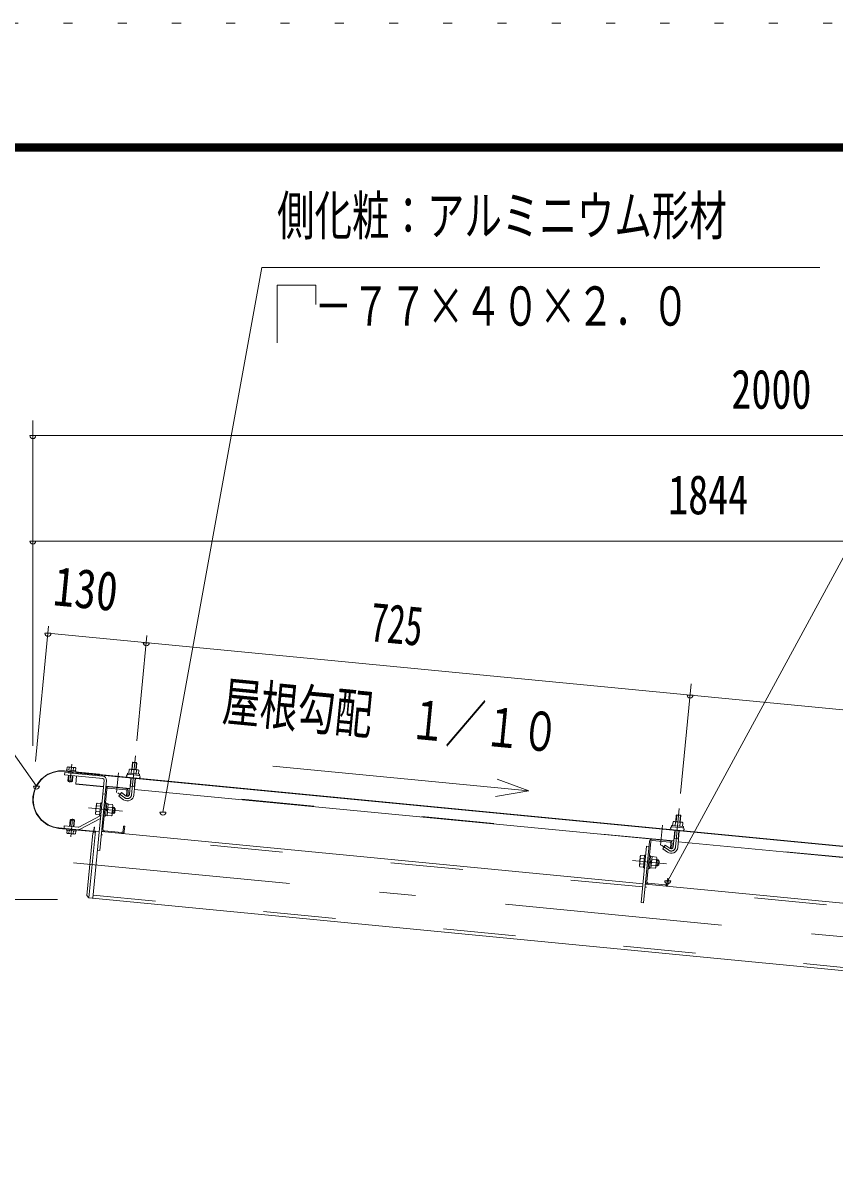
# Model space of a CAD drawing. Units: millimetres, scale not verified. Extents: x -25848 to 25858, y -10500 to 10500.
# Drawn here: x 16004 to 18697, y 6675 to 10500 of the extents above; entities that cross this region are included whole.
import ezdxf
from ezdxf.enums import TextEntityAlignment as Align

# ---------------------------------------------------------------- set-up
doc = ezdxf.new("R2010")
doc.units = ezdxf.units.MM
doc.header["$LTSCALE"] = 60
for name, pattern in [('USER2', [10, 4, -6]), ('USER3', [24, 12, -5, 2, -5]), ('USER4', [3, 0.5, -2.5])]:
    doc.linetypes.add(name, pattern=pattern)
for name, color, linetype, lineweight in [('0-6_2-02BOLD', 7, 'Continuous', 18), ('0-7_2-12HIDDEN', 3, 'USER2', 18), ('0-8_2-22CENTER', 3, 'USER3', 18), ('0-9_2-42THIN', 4, 'Continuous', 18), ('0-A_2-52DIM', 3, 'Continuous', 18), ('0-C_F-F1PAPER', 5, 'Continuous', 18), ('0-D_F-E_J_ADD', 5, 'USER4', 18)]:
    doc.layers.add(name, color=color, linetype=linetype, lineweight=lineweight)
doc.styles.add('ＭＳ ゴシック', font='')
doc.styles.get('ＭＳ ゴシック').set_extended_font_data('MS Gothic')

msp = doc.modelspace()

# ---------------------------------------------------------------- linework, layer by layer
at = {"layer": '0-6_2-02BOLD'}
for p, q in [((16366.92, 8048.23), (16381.85, 8046.8)), ((20064.99, 7641.83), (16141.38, 8019.63)), ((16150, 8032.84), (16149.17, 8024.14)), ((16155.22, 8014.65), (16155.57, 8018.26)), ((16156.35, 8023.45), (16157.19, 8032.15)), ((16170.5, 8016.82), (16170.16, 8013.21)), ((16170.72, 8022.08), (16171.55, 8030.78)), ((16182.59, 8012.01), (16182.95, 8015.62)), ((16182.82, 8014.38), (20064.87, 7640.58)), ((16362, 7997.13), (16356.71, 7942.23)), ((16364.07, 8025.11), (16362.85, 8012.36)), ((16371.64, 7940.79), (16376.93, 7995.69)), ((16379, 8010.81), (16380.23, 8023.56)), ((16152.75, 7988.64), (16167.68, 7987.21)), ((16272.93, 7990.26), (16235.2, 7598.44)), ((16272.92, 7990.25), (16261.87, 7875.47)), ((16282.11, 7960.37), (16269.26, 7826.98)), ((16358.52, 7961.05), (16278.89, 7968.71)), ((16345.2, 7958.31), (16286.47, 7963.97)), ((16374.34, 7968.85), (16359.41, 7970.29)), ((18162.68, 7787.32), (16373.45, 7959.61)), ((16268.53, 7944.59), (16276.49, 7943.83)), ((16352.78, 7953.56), (16351.15, 7936.64)), ((16258.75, 7884.74), (16246.8, 7885.9)), ((16248.6, 7904.57), (16260.55, 7903.42)), ((16279.08, 7887.19), (16284.54, 7891.69)), ((16285.02, 7896.66), (16279.56, 7892.17)), ((16298.08, 7880.96), (16283.64, 7882.35)), ((16285.44, 7901.02), (16299.88, 7899.64)), ((16304.73, 7879.7), (16306.64, 7899.6)), ((16259.52, 7871.94), (16189.44, 7834.38)), ((16193.22, 7827.32), (16260.73, 7863.51)), ((18167, 7838.64), (18168.23, 7851.39)), ((18184.39, 7849.83), (18183.16, 7837.08)), ((16123.15, 7830.25), (16235.63, 7819.43)), ((16235.75, 7820.67), (16123.27, 7831.5)), ((16157.14, 7822.95), (16156.32, 7814.26)), ((16170.68, 7812.89), (16171.51, 7821.58)), ((16264.51, 7819.4), (18060.71, 7646.45)), ((16272.86, 7822.62), (16331.59, 7816.96)), ((18160.87, 7768.5), (18166.15, 7823.4)), ((18181.08, 7821.97), (18175.8, 7767.06)), ((18072.69, 7770.87), (18080.65, 7770.1)), ((18073.42, 7653.26), (18086.26, 7786.64)), ((18090.63, 7790.24), (18149.35, 7784.58)), ((18178.5, 7795.13), (18163.57, 7796.57)), ((19966.83, 7613.6), (18177.61, 7785.89)), ((18052.76, 7730.85), (18064.71, 7729.7)), ((18104.03, 7725.91), (18089.59, 7727.3)), ((18090.49, 7736.64), (18104.94, 7735.25)), ((18062.91, 7711.02), (18050.96, 7712.17)), ((18081.68, 7697.29), (18077.69, 7697.67)), ((18086.82, 7698.56), (18081.84, 7699.04)), ((18083.24, 7713.46), (18088.7, 7717.96)), ((18089.17, 7722.94), (18083.72, 7718.44)), ((18087.79, 7708.62), (18102.24, 7707.24)), ((18110.8, 7725.88), (18108.88, 7705.98)), ((18068.67, 7645.68), (19864.86, 7472.73)), ((18135.74, 7643.24), (18077.02, 7648.89))]:
    msp.add_line(p, q, dxfattribs=at)
for points in [[(16150, 8032.84), (16152.29, 8033.89), (16176.68, 8031.56), (16178.74, 8030.1), (16177.91, 8021.4)], [(16379.74, 8024.86), (16381.85, 8046.8), (16380.72, 8048.16), (16368.28, 8049.36), (16366.92, 8048.23), (16364.81, 8026.31)], [(16141.5, 8020.87), (16257.72, 8009.68), (16257.6, 8008.44)], [(16269.2, 8003.67), (16142.78, 8015.84), (16142.01, 8007.88), (16268.43, 7995.71)], [(16169.4, 8005.24), (16167.68, 7987.21), (16164.96, 7984.96), (16155, 7985.92), (16152.75, 7988.64), (16154.46, 8006.68)], [(16270.82, 7968.36), (16179.24, 7977.17), (16181.83, 8004.05)], [(16354.76, 8013.15), (16355.99, 8025.89), (16358.28, 8026.93), (16386.27, 8024.23), (16388.31, 8022.78), (16387.09, 8010.03)], [(16280.89, 7989.49), (16258.52, 7757.19), (16250.56, 7757.96)], [(16346.37, 7937.51), (16330.5, 7948.83), (16321.79, 7936.62), (16337.66, 7925.3)], [(16351.15, 7936.64), (16347.17, 7937.02), (16348.8, 7953.94)], [(16261.45, 7912.76), (16249.5, 7913.92), (16247.48, 7911.08), (16244.46, 7879.73), (16245.9, 7876.56), (16257.85, 7875.41)], [(16261.59, 7872.55), (16257.62, 7872.93), (16261.69, 7915.24), (16265.67, 7914.86)], [(16273.54, 7871.4), (16277.52, 7871.02), (16281.6, 7913.32), (16277.62, 7913.7)], [(16281.43, 7911.58), (16286.41, 7911.1), (16282.67, 7872.28), (16277.69, 7872.75)], [(16282.74, 7873.01), (16297.18, 7871.62), (16299.2, 7874.45), (16302.22, 7905.81), (16300.78, 7908.97), (16286.34, 7910.36)], [(16301.67, 7900.08), (16306.64, 7899.6), (16310.02, 7895.51), (16308.82, 7883.07), (16304.73, 7879.7), (16299.76, 7880.18)], [(16173.09, 7835.11), (16175.11, 7856.4), (16160.19, 7857.82), (16158.15, 7836.55)], [(16160.19, 7857.82), (16162.91, 7860.07), (16172.86, 7859.12), (16175.11, 7856.4)], [(18191.24, 7836.31), (18192.47, 7849.06), (18190.42, 7850.52), (18162.43, 7853.21), (18160.14, 7852.17), (18158.92, 7839.42)], [(18168.96, 7852.58), (18171.07, 7874.51), (18186.01, 7873.08), (18183.89, 7851.14)], [(18171.07, 7874.51), (18172.44, 7875.64), (18184.88, 7874.44), (18186.01, 7873.08)], [(16186.6, 7833.81), (16140.75, 7838.22), (16139.98, 7830.25), (16185.83, 7825.84)], [(16178.7, 7820.9), (16177.87, 7812.2), (16175.56, 7811.15), (16151.18, 7813.48), (16149.13, 7814.94), (16149.95, 7823.64)], [(16244.11, 7821.37), (16235.93, 7814.62), (16216.01, 7607.82), (16222.76, 7599.64), (20025.67, 7233.46)], [(16222.76, 7599.64), (16244.11, 7821.37), (16256.55, 7820.17)], [(16239.72, 7822.8), (16240.8, 7834), (16239.56, 7834.11), (16238.48, 7822.91)], [(16335.96, 7820.56), (16337.58, 7837.48), (16341.57, 7837.1), (16339.94, 7820.18)], [(18082.28, 7787.02), (18062.68, 7583.47), (18054.72, 7584.23), (18072.69, 7770.87)], [(18150.52, 7763.79), (18134.65, 7775.11), (18125.94, 7762.9), (18141.82, 7751.58)], [(18152.95, 7780.22), (18151.32, 7763.3), (18155.31, 7762.91), (18156.94, 7779.83)], [(18065.61, 7739.04), (18053.65, 7740.19), (18051.63, 7737.36), (18048.61, 7706), (18050.05, 7702.84), (18062, 7701.68)], [(18065.75, 7698.82), (18061.77, 7699.21), (18065.84, 7741.51), (18069.83, 7741.13)], [(18081.68, 7697.29), (18085.76, 7739.59), (18081.77, 7739.98)], [(18085.58, 7737.85), (18090.56, 7737.37), (18086.82, 7698.56)], [(18104.94, 7735.25), (18106.38, 7732.08), (18103.36, 7700.73), (18101.34, 7697.89), (18086.9, 7699.29)], [(18103.91, 7706.45), (18108.88, 7705.98), (18112.98, 7709.35), (18114.18, 7721.79), (18110.8, 7725.88), (18105.83, 7726.36)], [(18144.09, 7646.45), (18145.72, 7663.37), (18141.73, 7663.75), (18140.11, 7646.84)]]:
    msp.add_lwpolyline(points, dxfattribs=at)
for points in [[(16179.1, 8021.29), (16178.71, 8017.3), (16147.6, 8020.27), (16147.98, 8024.25)], [(16350.63, 8009.53), (16351.02, 8013.5), (16390.83, 8009.67), (16390.45, 8005.69)], [(16180.26, 7824.77), (16179.88, 7820.79), (16148.77, 7823.75), (16149.15, 7827.73)], [(18155.17, 7839.78), (18194.99, 7835.94), (18194.6, 7831.96), (18154.79, 7835.8)]]:
    msp.add_lwpolyline(points, close=True, dxfattribs=at)
for centre, radius, start, end in [((16153.16, 8027.98), 5.79, 46.00594, 84.55217), ((16132.33, 7925.56), 95.75, 84.49997, 264.49997), ((16132.33, 7925.56), 94.5, 84.49997, 264.49997), ((16162.47, 8011.54), 21.27, 64.72084, 104.38129), ((16174.71, 8025.93), 5.79, 84.55217, 123.0836), ((16267.95, 7990.73), 5, 354.49998, 84.49997), ((16267.95, 7990.73), 13, 354.49998, 84.49997), ((16352.64, 8004.31), 5, 84.4998, 264.4998), ((16359.46, 8019.6), 7.19, 50.11574, 110.11574), ((16369.69, 7998.84), 26.87, 66.91203, 102.08795), ((16383.71, 8017.26), 7.19, 58.88425, 118.88425), ((16387.48, 8000.95), 5, 264.50061, 84.50061), ((16286.09, 7959.98), 8, 84.4973, 174.4973), ((16286.09, 7959.98), 4, 84.4973, 174.4973), ((16344.82, 7954.32), 4, 354.5092, 84.50122), ((16344.82, 7954.32), 8, 354.50143, 84.50122), ((16350.18, 7942.85), 21.56, 234.5, 354.5), ((16350.18, 7942.85), 6.57, 234.5, 354.5), ((16251.78, 7880.7), 7.19, 133.77223, 174.49905), ((16271.99, 7892.9), 26.15, 153.47365, 195.52446), ((16254.47, 7908.72), 7.19, 174.49905, 215.22588), ((16292.21, 7876.81), 7.19, 354.49905, 35.22588), ((16274.69, 7892.64), 26.15, 333.47365, 15.52446), ((16294.91, 7904.83), 7.19, 313.77223, 354.49905), ((16257.39, 7875.9), 4.5, 298.20261, 313.75566), ((18163.61, 7845.87), 7.19, 50.11574, 110.11574), ((18173.85, 7825.12), 26.87, 66.91203, 102.08795), ((18187.86, 7843.54), 7.19, 58.88425, 118.88425), ((16153.16, 7819.11), 5.79, 264.55217, 303.0836), ((16165.4, 7833.5), 21.27, 244.72084, 284.38129), ((16174.7, 7817.05), 5.79, 226.00594, 264.55217), ((16187.08, 7838.78), 13, 264.49997, 298.1879), ((16187.08, 7838.78), 5, 264.49997, 298.18448), ((16235.99, 7823.15), 3.75, 264.49997, 354.49997), ((16235.99, 7823.15), 2.5, 264.49997, 354.49997), ((16273.24, 7826.6), 8, 174.4973, 264.48845), ((16273.24, 7826.6), 4, 174.4973, 264.48845), ((16331.97, 7820.94), 8, 264.49953, 354.50208), ((16331.97, 7820.94), 4, 264.49953, 354.5092), ((18156.8, 7830.59), 5, 84.4998, 264.4998), ((18191.64, 7827.23), 5, 264.50061, 84.50061), ((18090.24, 7786.26), 8, 84.4973, 174.4973), ((18090.24, 7786.26), 4, 84.4973, 174.4973), ((18154.33, 7769.13), 21.56, 234.5, 354.5), ((18148.97, 7780.6), 4, 354.5092, 84.50122), ((18148.97, 7780.6), 8, 354.50143, 84.50122), ((18154.33, 7769.13), 6.57, 234.5, 354.5), ((18076.15, 7719.17), 26.15, 153.47365, 195.52446), ((18058.63, 7735), 7.19, 174.49905, 215.22588), ((18099.06, 7731.11), 7.19, 313.77223, 354.49905), ((18055.93, 7706.98), 7.19, 133.77223, 174.49905), ((18078.84, 7718.91), 26.15, 333.47365, 15.52446), ((18096.37, 7703.08), 7.19, 354.49905, 35.22588), ((18077.4, 7652.87), 8, 174.4973, 264.48845), ((18077.4, 7652.87), 4, 174.4973, 264.48845), ((18136.13, 7647.22), 8, 264.49953, 354.50208), ((18136.13, 7647.22), 4, 264.49953, 354.5092)]:
    msp.add_arc(centre, radius, start, end, dxfattribs=at)
at = {"layer": '0-7_2-12HIDDEN'}
for p, q in [((16270.93, 7969.6), (16179.36, 7978.42)), ((16358.64, 7962.29), (16279.01, 7969.95)), ((18162.79, 7788.57), (16373.57, 7960.85)), ((18059.7, 7636), (16263.5, 7808.95)), ((19966.95, 7614.85), (18177.73, 7787.13)), ((19863.85, 7462.27), (18067.66, 7635.23)), ((20026.67, 7243.91), (16236.21, 7608.89))]:
    msp.add_line(p, q, dxfattribs=at)
at = {"layer": '0-8_2-22CENTER'}
for p, q in [((16159.68, 7982.7), (16165.51, 8043.16)), ((16376.58, 8070.31), (16364.18, 7941.51)), ((16314.64, 7948.69), (16321.01, 8014.89)), ((16342.02, 7931.41), (16318.1, 7948.46)), ((16221.08, 7897.8), (16334.3, 7886.89)), ((18168.33, 7767.78), (18180.73, 7896.58)), ((16168.18, 7862.33), (16162.36, 7801.88)), ((18118.79, 7774.97), (18125.16, 7841.16)), ((18122.26, 7774.74), (18146.17, 7757.68)), ((16171.22, 7716.49), (20036.34, 7344.33)), ((18138.46, 7713.17), (18025.24, 7724.08))]:
    msp.add_line(p, q, dxfattribs=at)
for centre in [(16350.18, 7942.85), (18154.33, 7769.13)]:
    msp.add_arc(centre, 14.06, 234.5, 354.5, dxfattribs=at)
at = {"layer": '0-9_2-42THIN'}
for p, q in [((16368.28, 8049.36), (16366.05, 8026.19)), ((16378.5, 8024.98), (16380.73, 8048.16)), ((16156.46, 8006.49), (16154.55, 7986.46)), ((16157.57, 8018.07), (16157.22, 8014.45)), ((16165.5, 7985.41), (16167.41, 8005.43)), ((16168.17, 8013.4), (16168.52, 8017.01)), ((16363.24, 7997.01), (16360.66, 7970.17)), ((16360.66, 7970.17), (16358.97, 7965.64)), ((16299.99, 7882.67), (16307.46, 7881.95)), ((16308.9, 7896.88), (16301.43, 7897.6)), ((16160.15, 7836.35), (16162.36, 7859.63)), ((16173.31, 7858.58), (16171.09, 7835.3)), ((18172.44, 7875.64), (18170.21, 7852.46)), ((18182.65, 7851.26), (18184.88, 7874.44)), ((18104.15, 7708.94), (18111.61, 7708.22)), ((18113.05, 7723.15), (18105.59, 7723.87))]:
    msp.add_line(p, q, dxfattribs=at)
for points in [[(16373.9, 7964.2), (16373.1, 7968.97), (16375.68, 7995.81)], [(18163.12, 7791.92), (18164.81, 7796.44), (18167.4, 7823.28)], [(18179.84, 7822.09), (18177.25, 7795.25), (18178.05, 7790.48)]]:
    msp.add_lwpolyline(points, dxfattribs=at)
at = {"layer": '0-A_2-52DIM'}
for p, q in [((19246.64, 9689.93), (18142.77, 7656.37)), ((16036.65, 9182.47), (16036.65, 8103.74)), ((16046.65, 9132.46), (16026.65, 9132.46)), ((21036.64, 9132.46), (16036.65, 9132.46)), ((16046.65, 8782.47), (16026.65, 8782.47)), ((16036.65, 8782.47), (21036.64, 8782.47)), ((16045.8, 8051.99), (16089.02, 8500.9)), ((16096.73, 8477.09), (16076.73, 8477.09)), ((16086.73, 8477.09), (20021.03, 8098.25)), ((16381.37, 8120.08), (16415.01, 8469.51)), ((16422.72, 8445.7), (16402.72, 8445.7)), ((18185.52, 7946.36), (18220.47, 8309.3)), ((18226.88, 8271.97), (18206.88, 8271.97)), ((17682.39, 7954.21), (16832.81, 8036.01)), ((16058.6, 7970.46), (16038.6, 7970.46)), ((16478.1, 7884.25), (16458.1, 7884.25)), ((18152.77, 7656.37), (18132.77, 7656.37)), ((16118.27, 7594.92), (14559.15, 7594.92))]:
    msp.add_line(p, q, dxfattribs=at)
for points in [[(16468.1, 7884.25), (16796.65, 9689.93), (18646.65, 9689.93)], [(16846.65, 9439.93), (16846.65, 9631.37), (16975.43, 9631.37), (16975.43, 9566.98)], [(16048.6, 7970.46), (15396.64, 8894.93), (12796.65, 8894.93)], [(17577.02, 7993.61), (17682.39, 7954.21), (17571.43, 7935.64)]]:
    msp.add_lwpolyline(points, dxfattribs=at)
for centre in [(16036.65, 9132.46), (16036.65, 8782.47), (16086.73, 8477.09), (16412.72, 8445.7), (18216.88, 8271.97), (16048.6, 7970.46), (16468.1, 7884.25), (18142.77, 7656.37)]:
    msp.add_arc(centre, 10, 180, 0, dxfattribs=at)
at = {"layer": '0-C_F-F1PAPER'}
for points in [[(25358.06, -10000), (-3341.94, -10000), (-3341.94, 10100), (25358.06, 10100)], [(25355.55, -9997.5), (25355.55, 10097.5), (-3339.44, 10097.5), (-3339.44, -9997.5)], [(25353.06, -9995), (25353.06, 10095), (-3336.94, 10095), (-3336.94, -9995)], [(25350.56, -9992.5), (-3334.44, -9992.5), (-3334.44, 10092.5), (25350.56, 10092.5)], [(25348.06, -9990), (25348.06, 10090), (-3331.94, 10090), (-3331.94, -9990)], [(25345.56, -9987.5), (-3329.44, -9987.5), (-3329.44, 10087.5), (25345.56, 10087.5)], [(25343.05, -9985), (25343.05, 10085), (-3326.94, 10085), (-3326.94, -9985)], [(25340.56, -9982.5), (-3324.44, -9982.5), (-3324.44, 10082.5), (25340.56, 10082.5)], [(25338.06, -9980), (-3321.94, -9980), (-3321.94, 10080), (25338.06, 10080)], [(25335.56, -9977.5), (-3319.44, -9977.5), (-3319.44, 10077.5), (25335.56, 10077.5)], [(25333.06, -9975), (25333.06, 10075), (-3316.94, 10075), (-3316.94, -9975)]]:
    msp.add_lwpolyline(points, close=True, dxfattribs=at)
at = {"layer": '0-D_F-E_J_ADD'}
msp.add_lwpolyline([(25858.06, -10500), (-3841.94, -10500), (-3841.94, 10500), (25858.06, 10500)], close=True, dxfattribs=at)

# ---------------------------------------------------------------- texts
at = {"layer": '0-A_2-52DIM', "color": 7, "style": 'ＭＳ ゴシック'}
for s, width, p in [('側化粧：アルミニウム形材', 0.7, (16846.65, 9757.7)), ('\u3000－７７×４０×２．０', 0.7, (16846.65, 9457.69)), ('2000', 0.75, (18353.61, 9182.46)), ('1844', 0.75, (18144.09, 8832.46))]:
    msp.add_text(s, height=130.2, dxfattribs=dict(at, width=width)).set_placement(p, align=Align.BOTTOM_LEFT)
for s, width, p in [('130', 0.8, (16096.38, 8531.67)), ('725', 0.65, (17147.56, 8412.61)), ('屋根勾配\u3000１／１０', 0.7, (16658.28, 8149.91))]:
    msp.add_text(s, height=130.2, rotation=354.5, dxfattribs=dict(at, width=width)).set_placement(p, align=Align.BOTTOM_LEFT)

doc.saveas('drawing.dxf')
